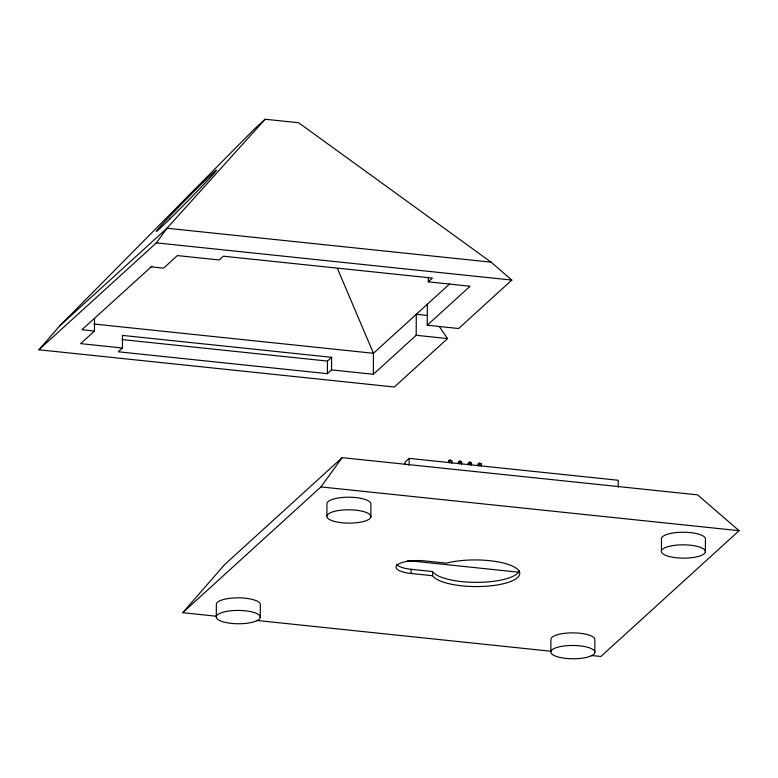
<?xml version="1.0" encoding="UTF-8"?>
<svg xmlns="http://www.w3.org/2000/svg" width="778" height="778" viewBox="0 0 778 778"><rect width="100%" height="100%" fill="white"/><g stroke="black" fill="none" stroke-linecap="round" stroke-linejoin="round"><path stroke-width="1.17" d="M122.447 348.009L118.295 351.782L327.382 373.673L331.525 369.9L331.593 357.306L122.516 335.415L122.447 348.009L80.63 343.633L94.449 331.058L94.517 318.465M216.303 616.604L216.362 604.01A22.017 6.662 0.3 0 1 239.614 597.854A22.017 6.662 0.3 0 1 260.338 604.983L260.27 617.576A22.017 6.662 0.3 0 1 226.194 622.604A22.017 6.662 0.3 0 1 228.392 611.1A22.017 6.662 0.3 0 1 260.27 617.576M327.382 373.673L327.45 361.08L331.593 357.306M326.877 515.979L326.945 503.385A22.017 6.662 0.3 0 1 350.188 497.23A22.017 6.662 0.3 0 1 370.911 504.358L370.843 516.952A22.017 6.662 0.3 0 1 336.777 521.97A22.017 6.662 0.3 0 1 338.965 510.465A22.017 6.662 0.3 0 1 370.843 516.952M331.525 369.9L373.343 374.286L373.459 353.29L337.409 268.459M405.017 464.437L405.027 462.151L409.17 458.378L618.257 480.269L618.218 487.135M409.14 465.244L409.17 458.378M411.134 573.503A22.017 6.662 0.3 0 1 397.14 565.023A22.017 6.662 0.3 0 1 424.953 560.919L446.387 563.165A44.045 13.314 0.3 0 1 513.159 566.423A44.045 13.314 0.3 0 1 491.978 585.698A44.045 13.314 0.3 0 1 432.568 575.739L411.134 573.503L411.154 569.302A22.017 6.662 0.3 0 1 396.508 564.264M373.343 374.286L416.191 335.289L416.308 314.302L427.161 315.43M439.434 326.76L447.554 338.576L394.339 386.997L38.9 349.779L59.877 325.719L254.095 129.304L265.152 119.238L298.606 122.739L491.074 262.167L511.827 280.08L458.612 328.511L427.248 325.223L427.365 304.237M427.248 325.223L470.097 286.236L428.279 281.85L428.308 277.269M432.568 575.739L432.587 571.548L411.154 569.302M449.285 462.91L449.295 460.576L450.151 460.002L451.853 460.848L451.843 463.182M450.141 461.091L450.151 460.002L448.449 461.344L449.295 460.576L451.853 460.848M459.098 463.941L459.108 461.597L459.963 461.033L461.675 461.869L461.655 464.203M459.954 462.122L459.963 461.033L458.261 462.375L459.108 461.597L461.675 461.869L460.819 462.638M468.901 464.972L468.92 462.628L469.766 462.064L471.478 462.9L471.468 465.234M478.723 465.993L478.733 463.659L479.588 463.085L481.29 463.921L481.281 466.255M479.579 464.174L479.588 463.085L477.887 464.427L478.733 463.659L481.29 463.921M550.834 651.633L550.902 639.039A22.017 6.662 0.3 0 1 574.145 632.884A22.017 6.662 0.3 0 1 594.869 640.012L594.8 652.606A22.017 6.662 0.3 0 1 560.734 657.624A22.017 6.662 0.3 0 1 562.922 646.129A22.017 6.662 0.3 0 1 594.8 652.606M661.407 550.999L661.475 538.405A22.017 6.662 0.3 0 1 684.728 532.259A22.017 6.662 0.3 0 1 705.442 539.387L705.383 551.981A22.017 6.662 0.3 0 1 671.307 556.999A22.017 6.662 0.3 0 1 673.495 545.495A22.017 6.662 0.3 0 1 705.383 551.981M38.9 349.779L156.388 242.862L166.998 228.236L265.152 119.238M216.556 616.244L182.713 612.694L320.935 486.911L342.145 457.649L697.594 494.866L739.1 530.693L600.879 656.486L591.212 655.475M182.713 612.694L224.657 564.565L342.145 457.649M59.877 325.719L166.998 228.236L491.074 262.167M151.963 266.183L81.904 329.746L94.449 331.058M428.279 281.85L432.432 278.077L223.344 256.186L219.202 259.959L177.384 255.583L163.565 268.157L151.02 266.844M449.674 283.921L373.459 353.29L93.992 324.027M156.388 242.862L511.827 280.08M416.191 335.289L447.554 338.576M121.99 339.568L327.45 361.08M320.935 486.911L739.1 530.693M407.448 560.549L518.673 572.2M256.439 620.416L551.33 651.293M519.422 570.887A44.045 13.314 0.3 0 1 477.507 582.362A44.045 13.314 0.3 0 1 432.587 571.548M468.92 462.628L468.074 463.406L469.766 462.064L470.632 463.669L471.478 462.9L468.92 462.628M170.061 218.735A42.722 1.128 -45.5 0 0 216.41 170.314A42.722 1.128 -45.5 0 0 173.124 212.822A42.722 1.128 -45.5 0 0 170.061 218.735"/></g></svg>
